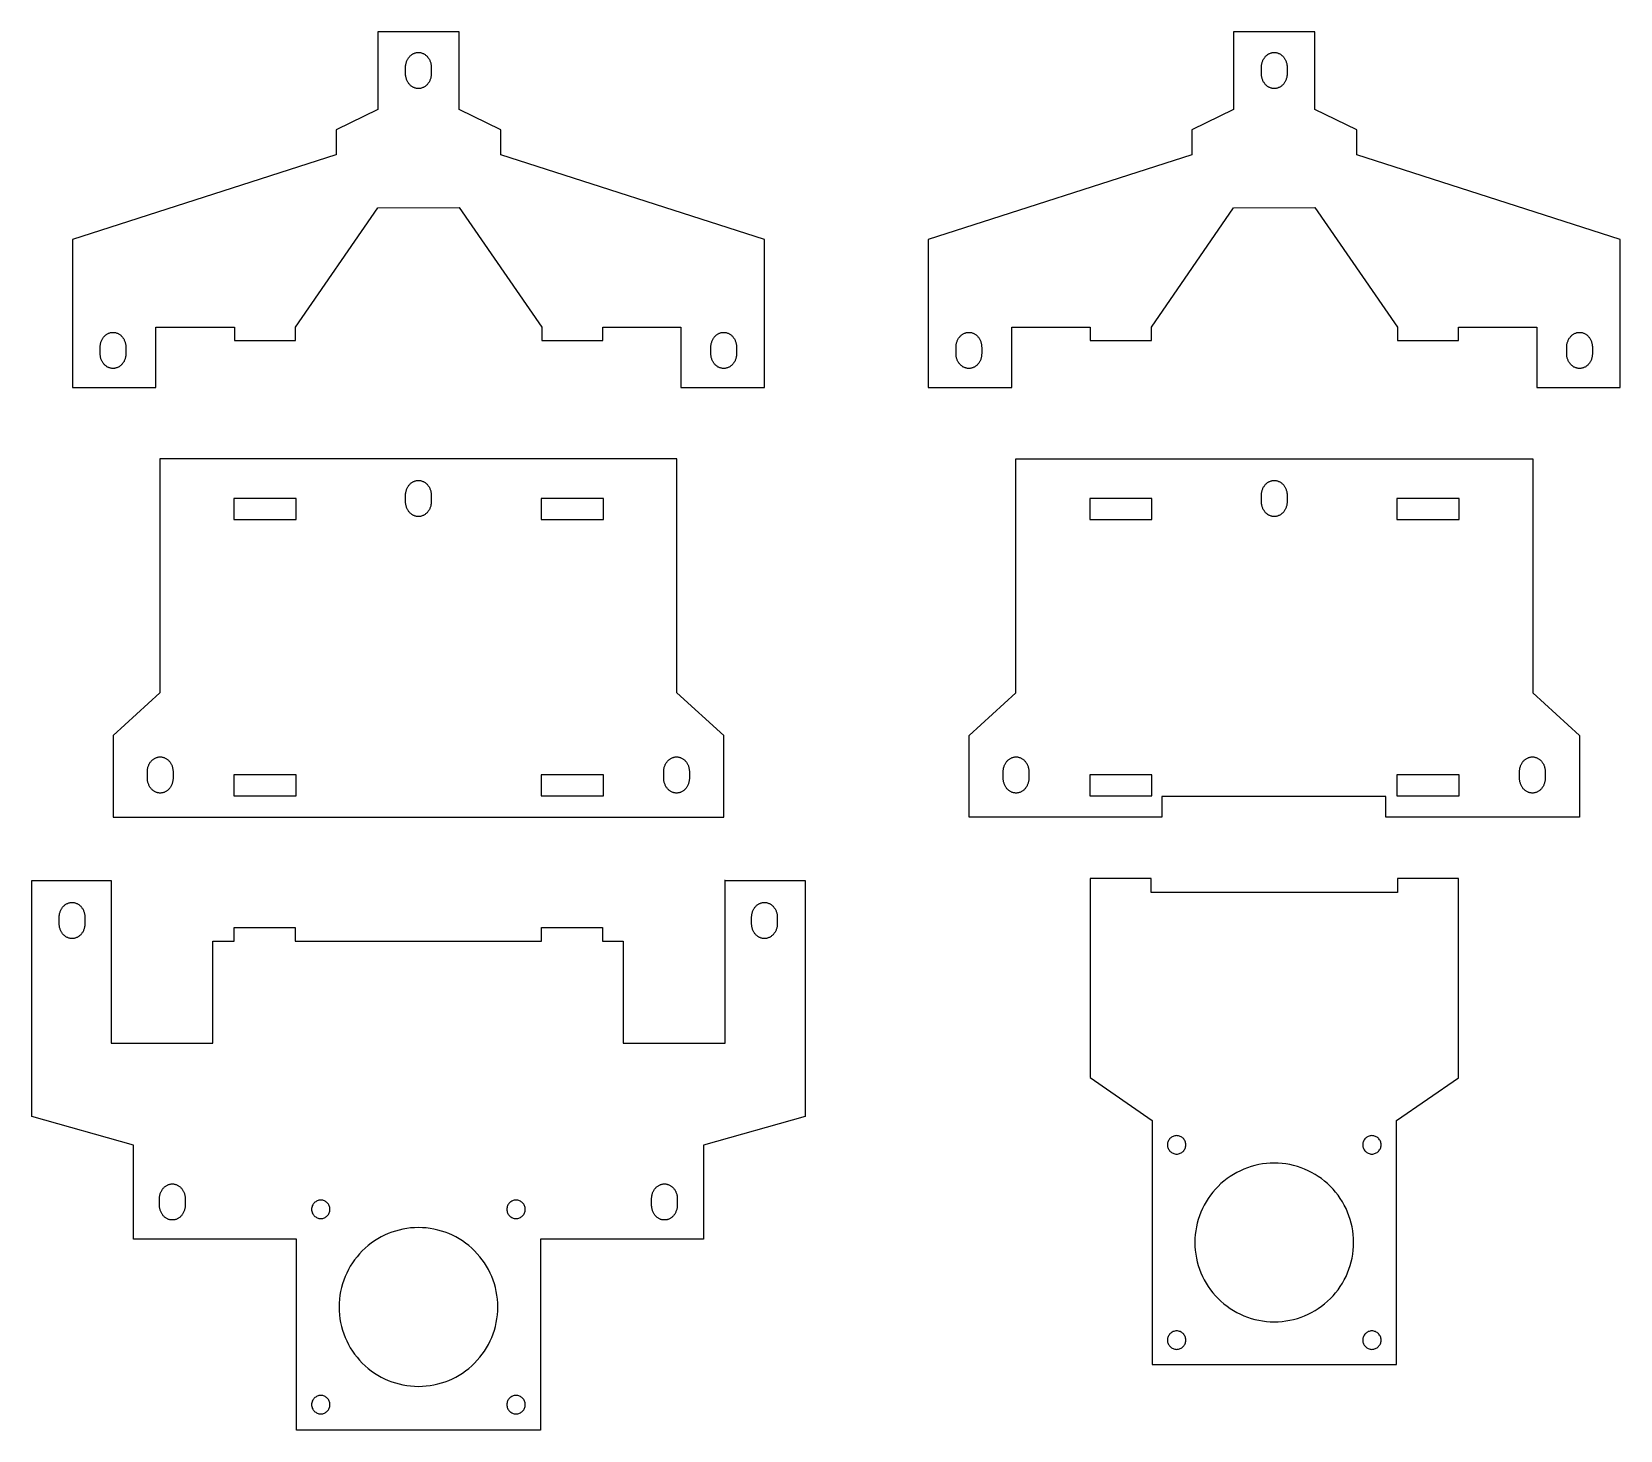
# Model space of a CAD drawing. Extents: x 169 to 761, y 293 to 637.
# Drawn here: x 370.9 to 761.2, y 293 to 636.5 of the extents above; entities that cross this region are included whole.
import ezdxf

# ---------------------------------------------------------------- set-up
doc = ezdxf.new("R2010")
doc.units = 0
doc.layers.add('CAMADA_1', color=7, linetype='CONTINUOUS')

msp = doc.modelspace()

# ---------------------------------------------------------------- linework, layer by layer
at = {"layer": 'CAMADA_1'}
for points in [[(530.41, 556.53), (530.41, 549.11), (550.91, 549.11), (550.91, 579.14), (550.91, 585.48), (486.17, 606.3), (486.16, 606.3), (486.16, 612.42), (475.91, 617.4), (475.91, 636.52), (455.91, 636.52), (455.91, 617.43), (445.66, 612.42), (445.66, 606.3), (445.65, 606.3), (380.91, 585.48), (380.91, 579.14), (380.91, 549.11), (401.41, 549.11), (401.41, 553.46), (401.41, 563.95), (420.71, 563.95), (420.71, 560.66), (435.71, 560.66), (435.71, 563.95), (455.91, 593.31), (475.91, 593.32), (496.21, 563.95), (496.21, 560.69), (511.21, 560.69), (511.21, 563.95), (530.41, 563.95)], [(740.68, 556.53), (740.68, 549.11), (761.18, 549.11), (761.18, 579.14), (761.18, 585.48), (696.44, 606.3), (696.43, 606.3), (696.43, 612.42), (686.18, 617.4), (686.18, 636.52), (666.18, 636.52), (666.18, 617.43), (655.93, 612.42), (655.93, 606.3), (655.92, 606.3), (591.18, 585.48), (591.18, 579.14), (591.18, 549.11), (611.68, 549.11), (611.68, 553.46), (611.68, 563.95), (630.98, 563.95), (630.98, 560.66), (645.98, 560.66), (645.98, 563.95), (666.18, 593.31), (686.18, 593.32), (706.48, 563.95), (706.48, 560.69), (721.48, 560.69), (721.48, 563.95), (740.68, 563.95)], [(462.76, 626.36), (462.76, 627.8), (462.76, 627.99), (462.77, 628.17), (462.79, 628.36), (462.82, 628.53), (462.86, 628.71), (462.9, 628.88), (462.95, 629.05), (463.01, 629.22), (463.07, 629.38), (463.14, 629.53), (463.21, 629.69), (463.3, 629.83), (463.38, 629.98), (463.48, 630.11), (463.58, 630.24), (463.68, 630.37), (463.79, 630.49), (463.9, 630.61), (464.02, 630.71), (464.15, 630.81), (464.27, 630.91), (464.41, 631), (464.54, 631.08), (464.68, 631.15), (464.83, 631.21), (464.97, 631.27), (465.12, 631.32), (465.27, 631.36), (465.43, 631.39), (465.59, 631.42), (465.75, 631.43), (465.91, 631.43), (466.07, 631.43), (466.23, 631.42), (466.39, 631.39), (466.54, 631.36), (466.7, 631.32), (466.85, 631.27), (466.99, 631.21), (467.13, 631.15), (467.27, 631.08), (467.41, 631), (467.54, 630.91), (467.67, 630.81), (467.79, 630.71), (467.91, 630.61), (468.03, 630.49), (468.14, 630.37), (468.24, 630.24), (468.34, 630.11), (468.43, 629.98), (468.52, 629.83), (468.6, 629.69), (468.68, 629.53), (468.75, 629.38), (468.81, 629.22), (468.87, 629.05), (468.92, 628.88), (468.96, 628.71), (468.99, 628.53), (469.02, 628.36), (469.04, 628.17), (469.05, 627.99), (469.06, 627.8), (469.06, 626.24), (469.06, 626.2), (469.05, 626.01), (469.04, 625.83), (469.02, 625.65), (468.99, 625.47), (468.96, 625.29), (468.92, 625.12), (468.87, 624.95), (468.81, 624.79), (468.75, 624.62), (468.68, 624.47), (468.6, 624.32), (468.52, 624.17), (468.43, 624.03), (468.34, 623.89), (468.24, 623.76), (468.14, 623.63), (468.03, 623.51), (467.91, 623.4), (467.79, 623.29), (467.67, 623.19), (467.54, 623.09), (467.41, 623.01), (467.27, 622.93), (467.13, 622.85), (466.99, 622.79), (466.85, 622.73), (466.7, 622.68), (466.54, 622.64), (466.39, 622.61), (466.23, 622.59), (466.07, 622.57), (465.91, 622.57), (465.75, 622.57), (465.59, 622.59), (465.43, 622.61), (465.27, 622.64), (465.12, 622.68), (464.97, 622.73), (464.83, 622.79), (464.68, 622.85), (464.54, 622.93), (464.41, 623.01), (464.27, 623.09), (464.15, 623.19), (464.02, 623.29), (463.9, 623.4), (463.79, 623.51), (463.68, 623.63), (463.58, 623.76), (463.48, 623.89), (463.38, 624.03), (463.3, 624.17), (463.21, 624.32), (463.14, 624.47), (463.07, 624.62), (463.01, 624.79), (462.95, 624.95), (462.9, 625.12), (462.86, 625.29), (462.82, 625.47), (462.79, 625.65), (462.77, 625.83), (462.76, 626.01), (462.76, 626.2)], [(673.03, 626.36), (673.03, 627.8), (673.03, 627.99), (673.05, 628.17), (673.07, 628.36), (673.09, 628.53), (673.13, 628.71), (673.17, 628.88), (673.22, 629.05), (673.28, 629.22), (673.34, 629.38), (673.41, 629.53), (673.49, 629.69), (673.57, 629.83), (673.66, 629.98), (673.75, 630.11), (673.85, 630.24), (673.95, 630.37), (674.06, 630.49), (674.18, 630.61), (674.3, 630.71), (674.42, 630.81), (674.55, 630.91), (674.68, 631), (674.81, 631.08), (674.95, 631.15), (675.1, 631.21), (675.24, 631.27), (675.39, 631.32), (675.55, 631.36), (675.7, 631.39), (675.86, 631.42), (676.02, 631.43), (676.18, 631.43), (676.34, 631.43), (676.5, 631.42), (676.66, 631.39), (676.81, 631.36), (676.97, 631.32), (677.12, 631.27), (677.26, 631.21), (677.41, 631.15), (677.55, 631.08), (677.68, 631), (677.81, 630.91), (677.94, 630.81), (678.06, 630.71), (678.18, 630.61), (678.3, 630.49), (678.41, 630.37), (678.51, 630.24), (678.61, 630.11), (678.7, 629.98), (678.79, 629.83), (678.87, 629.69), (678.95, 629.53), (679.02, 629.38), (679.08, 629.22), (679.14, 629.05), (679.19, 628.88), (679.23, 628.71), (679.27, 628.53), (679.29, 628.36), (679.31, 628.17), (679.33, 627.99), (679.33, 627.8), (679.33, 626.24), (679.33, 626.2), (679.33, 626.01), (679.31, 625.83), (679.29, 625.65), (679.27, 625.47), (679.23, 625.29), (679.19, 625.12), (679.14, 624.95), (679.08, 624.79), (679.02, 624.62), (678.95, 624.47), (678.87, 624.32), (678.79, 624.17), (678.7, 624.03), (678.61, 623.89), (678.51, 623.76), (678.41, 623.63), (678.3, 623.51), (678.18, 623.4), (678.06, 623.29), (677.94, 623.19), (677.81, 623.09), (677.68, 623.01), (677.55, 622.93), (677.41, 622.85), (677.26, 622.79), (677.12, 622.73), (676.97, 622.68), (676.81, 622.64), (676.66, 622.61), (676.5, 622.59), (676.34, 622.57), (676.18, 622.57), (676.02, 622.57), (675.86, 622.59), (675.7, 622.61), (675.55, 622.64), (675.39, 622.68), (675.24, 622.73), (675.1, 622.79), (674.95, 622.85), (674.81, 622.93), (674.68, 623.01), (674.55, 623.09), (674.42, 623.19), (674.3, 623.29), (674.18, 623.4), (674.06, 623.51), (673.95, 623.63), (673.85, 623.76), (673.75, 623.89), (673.66, 624.03), (673.57, 624.17), (673.49, 624.32), (673.41, 624.47), (673.34, 624.62), (673.28, 624.79), (673.22, 624.95), (673.17, 625.12), (673.13, 625.29), (673.09, 625.47), (673.07, 625.65), (673.05, 625.83), (673.03, 626.01), (673.03, 626.2)], [(387.73, 557.61), (387.72, 559.05), (387.73, 559.23), (387.74, 559.42), (387.76, 559.6), (387.79, 559.78), (387.82, 559.96), (387.87, 560.13), (387.91, 560.3), (387.97, 560.46), (388.03, 560.62), (388.1, 560.78), (388.18, 560.93), (388.26, 561.08), (388.35, 561.22), (388.44, 561.36), (388.54, 561.49), (388.65, 561.62), (388.76, 561.74), (388.87, 561.85), (388.99, 561.96), (389.11, 562.06), (389.24, 562.15), (389.37, 562.24), (389.51, 562.32), (389.65, 562.39), (389.79, 562.46), (389.94, 562.52), (390.09, 562.56), (390.24, 562.61), (390.39, 562.64), (390.55, 562.66), (390.71, 562.67), (390.87, 562.68), (391.04, 562.67), (391.2, 562.66), (391.35, 562.64), (391.51, 562.61), (391.66, 562.56), (391.81, 562.52), (391.96, 562.46), (392.1, 562.39), (392.24, 562.32), (392.38, 562.24), (392.51, 562.15), (392.63, 562.06), (392.76, 561.96), (392.88, 561.85), (392.99, 561.74), (393.1, 561.62), (393.21, 561.49), (393.3, 561.36), (393.4, 561.22), (393.49, 561.08), (393.57, 560.93), (393.64, 560.78), (393.71, 560.62), (393.78, 560.46), (393.83, 560.3), (393.88, 560.13), (393.92, 559.96), (393.96, 559.78), (393.99, 559.6), (394.01, 559.42), (394.02, 559.23), (394.02, 559.05), (394.02, 557.48), (394.02, 557.44), (394.02, 557.26), (394.01, 557.07), (393.99, 556.89), (393.96, 556.71), (393.92, 556.54), (393.88, 556.36), (393.83, 556.2), (393.78, 556.03), (393.71, 555.87), (393.64, 555.71), (393.57, 555.56), (393.49, 555.41), (393.4, 555.27), (393.3, 555.13), (393.21, 555), (393.1, 554.88), (392.99, 554.76), (392.88, 554.64), (392.76, 554.53), (392.63, 554.43), (392.51, 554.34), (392.38, 554.25), (392.24, 554.17), (392.1, 554.1), (391.96, 554.03), (391.81, 553.98), (391.66, 553.93), (391.51, 553.89), (391.35, 553.85), (391.2, 553.83), (391.04, 553.82), (390.87, 553.81), (390.71, 553.82), (390.55, 553.83), (390.39, 553.85), (390.24, 553.89), (390.09, 553.93), (389.94, 553.98), (389.79, 554.03), (389.65, 554.1), (389.51, 554.17), (389.37, 554.25), (389.24, 554.34), (389.11, 554.43), (388.99, 554.53), (388.87, 554.64), (388.76, 554.76), (388.65, 554.88), (388.54, 555), (388.44, 555.13), (388.35, 555.27), (388.26, 555.41), (388.18, 555.56), (388.1, 555.71), (388.03, 555.87), (387.97, 556.03), (387.91, 556.2), (387.87, 556.36), (387.82, 556.54), (387.79, 556.71), (387.76, 556.89), (387.74, 557.07), (387.73, 557.26), (387.72, 557.44)], [(537.77, 557.61), (537.77, 559.05), (537.77, 559.23), (537.78, 559.42), (537.8, 559.6), (537.83, 559.78), (537.87, 559.96), (537.91, 560.13), (537.96, 560.3), (538.02, 560.46), (538.08, 560.62), (538.15, 560.78), (538.22, 560.93), (538.31, 561.08), (538.39, 561.22), (538.49, 561.36), (538.59, 561.49), (538.69, 561.62), (538.8, 561.74), (538.91, 561.85), (539.03, 561.96), (539.16, 562.06), (539.28, 562.15), (539.42, 562.24), (539.55, 562.32), (539.69, 562.39), (539.83, 562.46), (539.98, 562.52), (540.13, 562.56), (540.28, 562.61), (540.44, 562.64), (540.6, 562.66), (540.76, 562.67), (540.92, 562.68), (541.08, 562.67), (541.24, 562.66), (541.4, 562.64), (541.55, 562.61), (541.7, 562.56), (541.85, 562.52), (542, 562.46), (542.14, 562.39), (542.28, 562.32), (542.42, 562.24), (542.55, 562.15), (542.68, 562.06), (542.8, 561.96), (542.92, 561.85), (543.04, 561.74), (543.15, 561.62), (543.25, 561.49), (543.35, 561.36), (543.44, 561.22), (543.53, 561.08), (543.61, 560.93), (543.69, 560.78), (543.76, 560.62), (543.82, 560.46), (543.88, 560.3), (543.93, 560.13), (543.97, 559.96), (544, 559.78), (544.03, 559.6), (544.05, 559.42), (544.06, 559.23), (544.07, 559.05), (544.07, 557.48), (544.07, 557.44), (544.06, 557.26), (544.05, 557.07), (544.03, 556.89), (544, 556.71), (543.97, 556.54), (543.93, 556.36), (543.88, 556.2), (543.82, 556.03), (543.76, 555.87), (543.69, 555.71), (543.61, 555.56), (543.53, 555.41), (543.44, 555.27), (543.35, 555.13), (543.25, 555), (543.15, 554.88), (543.04, 554.76), (542.92, 554.64), (542.8, 554.53), (542.68, 554.43), (542.55, 554.34), (542.42, 554.25), (542.28, 554.17), (542.14, 554.1), (542, 554.03), (541.85, 553.98), (541.7, 553.93), (541.55, 553.89), (541.4, 553.85), (541.24, 553.83), (541.08, 553.82), (540.92, 553.81), (540.76, 553.82), (540.6, 553.83), (540.44, 553.85), (540.28, 553.89), (540.13, 553.93), (539.98, 553.98), (539.83, 554.03), (539.69, 554.1), (539.55, 554.17), (539.42, 554.25), (539.28, 554.34), (539.16, 554.43), (539.03, 554.53), (538.91, 554.64), (538.8, 554.76), (538.69, 554.88), (538.59, 555), (538.49, 555.13), (538.39, 555.27), (538.31, 555.41), (538.22, 555.56), (538.15, 555.71), (538.08, 555.87), (538.02, 556.03), (537.96, 556.2), (537.91, 556.36), (537.87, 556.54), (537.83, 556.71), (537.8, 556.89), (537.78, 557.07), (537.77, 557.26), (537.77, 557.44)], [(598, 557.61), (598, 559.05), (598, 559.23), (598.01, 559.42), (598.03, 559.6), (598.06, 559.78), (598.09, 559.96), (598.14, 560.13), (598.19, 560.3), (598.24, 560.46), (598.31, 560.62), (598.38, 560.78), (598.45, 560.93), (598.53, 561.08), (598.62, 561.22), (598.71, 561.36), (598.81, 561.49), (598.92, 561.62), (599.03, 561.74), (599.14, 561.85), (599.26, 561.96), (599.38, 562.06), (599.51, 562.15), (599.64, 562.24), (599.78, 562.32), (599.92, 562.39), (600.06, 562.46), (600.21, 562.52), (600.36, 562.56), (600.51, 562.61), (600.67, 562.64), (600.82, 562.66), (600.98, 562.67), (601.15, 562.68), (601.31, 562.67), (601.47, 562.66), (601.63, 562.64), (601.78, 562.61), (601.93, 562.56), (602.08, 562.52), (602.23, 562.46), (602.37, 562.39), (602.51, 562.32), (602.65, 562.24), (602.78, 562.15), (602.91, 562.06), (603.03, 561.96), (603.15, 561.85), (603.26, 561.74), (603.37, 561.62), (603.48, 561.49), (603.58, 561.36), (603.67, 561.22), (603.76, 561.08), (603.84, 560.93), (603.92, 560.78), (603.98, 560.62), (604.05, 560.46), (604.1, 560.3), (604.15, 560.13), (604.2, 559.96), (604.23, 559.78), (604.26, 559.6), (604.28, 559.42), (604.29, 559.23), (604.3, 559.05), (604.3, 557.48), (604.3, 557.44), (604.29, 557.26), (604.28, 557.07), (604.26, 556.89), (604.23, 556.71), (604.2, 556.54), (604.15, 556.36), (604.1, 556.2), (604.05, 556.03), (603.98, 555.87), (603.92, 555.71), (603.84, 555.56), (603.76, 555.41), (603.67, 555.27), (603.58, 555.13), (603.48, 555), (603.37, 554.88), (603.26, 554.76), (603.15, 554.64), (603.03, 554.53), (602.91, 554.43), (602.78, 554.34), (602.65, 554.25), (602.51, 554.17), (602.37, 554.1), (602.23, 554.03), (602.08, 553.98), (601.93, 553.93), (601.78, 553.89), (601.63, 553.85), (601.47, 553.83), (601.31, 553.82), (601.15, 553.81), (600.98, 553.82), (600.82, 553.83), (600.67, 553.85), (600.51, 553.89), (600.36, 553.93), (600.21, 553.98), (600.06, 554.03), (599.92, 554.1), (599.78, 554.17), (599.64, 554.25), (599.51, 554.34), (599.38, 554.43), (599.26, 554.53), (599.14, 554.64), (599.03, 554.76), (598.92, 554.88), (598.81, 555), (598.71, 555.13), (598.62, 555.27), (598.53, 555.41), (598.45, 555.56), (598.38, 555.71), (598.31, 555.87), (598.24, 556.03), (598.19, 556.2), (598.14, 556.36), (598.09, 556.54), (598.06, 556.71), (598.03, 556.89), (598.01, 557.07), (598, 557.26), (598, 557.44)], [(748.04, 557.61), (748.04, 559.05), (748.04, 559.23), (748.06, 559.42), (748.08, 559.6), (748.1, 559.78), (748.14, 559.96), (748.18, 560.13), (748.23, 560.3), (748.29, 560.46), (748.35, 560.62), (748.42, 560.78), (748.5, 560.93), (748.58, 561.08), (748.67, 561.22), (748.76, 561.36), (748.86, 561.49), (748.96, 561.62), (749.07, 561.74), (749.19, 561.85), (749.3, 561.96), (749.43, 562.06), (749.56, 562.15), (749.69, 562.24), (749.82, 562.32), (749.96, 562.39), (750.11, 562.46), (750.25, 562.52), (750.4, 562.56), (750.55, 562.61), (750.71, 562.64), (750.87, 562.66), (751.03, 562.67), (751.19, 562.68), (751.35, 562.67), (751.51, 562.66), (751.67, 562.64), (751.82, 562.61), (751.98, 562.56), (752.13, 562.52), (752.27, 562.46), (752.42, 562.39), (752.56, 562.32), (752.69, 562.24), (752.82, 562.15), (752.95, 562.06), (753.07, 561.96), (753.19, 561.85), (753.31, 561.74), (753.42, 561.62), (753.52, 561.49), (753.62, 561.36), (753.71, 561.22), (753.8, 561.08), (753.88, 560.93), (753.96, 560.78), (754.03, 560.62), (754.09, 560.46), (754.15, 560.3), (754.2, 560.13), (754.24, 559.96), (754.28, 559.78), (754.3, 559.6), (754.32, 559.42), (754.34, 559.23), (754.34, 559.05), (754.34, 557.48), (754.34, 557.44), (754.34, 557.26), (754.32, 557.07), (754.3, 556.89), (754.28, 556.71), (754.24, 556.54), (754.2, 556.36), (754.15, 556.2), (754.09, 556.03), (754.03, 555.87), (753.96, 555.71), (753.88, 555.56), (753.8, 555.41), (753.71, 555.27), (753.62, 555.13), (753.52, 555), (753.42, 554.88), (753.31, 554.76), (753.19, 554.64), (753.07, 554.53), (752.95, 554.43), (752.82, 554.34), (752.69, 554.25), (752.56, 554.17), (752.42, 554.1), (752.27, 554.03), (752.13, 553.98), (751.98, 553.93), (751.82, 553.89), (751.67, 553.85), (751.51, 553.83), (751.35, 553.82), (751.19, 553.81), (751.03, 553.82), (750.87, 553.83), (750.71, 553.85), (750.55, 553.89), (750.4, 553.93), (750.25, 553.98), (750.11, 554.03), (749.96, 554.1), (749.82, 554.17), (749.69, 554.25), (749.56, 554.34), (749.43, 554.43), (749.3, 554.53), (749.19, 554.64), (749.07, 554.76), (748.96, 554.88), (748.86, 555), (748.76, 555.13), (748.67, 555.27), (748.58, 555.41), (748.5, 555.56), (748.42, 555.71), (748.35, 555.87), (748.29, 556.03), (748.23, 556.2), (748.18, 556.36), (748.14, 556.54), (748.1, 556.71), (748.08, 556.89), (748.06, 557.07), (748.04, 557.26), (748.04, 557.44)], [(438.29, 443.61), (493.29, 443.61), (540.91, 443.61), (540.91, 463.64), (529.41, 474.12), (529.41, 531.61), (402.41, 531.61), (402.41, 474.12), (390.91, 463.64), (390.91, 453.64), (390.91, 453.63), (390.91, 443.61)], [(601.18, 453.64), (601.18, 463.64), (612.68, 474.12), (612.68, 531.61), (739.68, 531.61), (739.68, 474.12), (751.18, 463.64), (751.18, 443.61), (703.56, 443.61), (703.56, 443.66), (703.56, 448.66), (648.56, 448.66), (648.56, 443.66), (648.56, 443.61), (601.18, 443.61), (601.18, 453.63)], [(462.76, 521.24), (462.76, 522.68), (462.76, 522.87), (462.77, 523.05), (462.79, 523.24), (462.82, 523.41), (462.86, 523.59), (462.9, 523.76), (462.95, 523.93), (463.01, 524.1), (463.07, 524.26), (463.14, 524.41), (463.21, 524.57), (463.3, 524.71), (463.38, 524.86), (463.48, 524.99), (463.58, 525.12), (463.68, 525.25), (463.79, 525.37), (463.9, 525.49), (464.02, 525.59), (464.15, 525.69), (464.27, 525.79), (464.41, 525.88), (464.54, 525.96), (464.68, 526.03), (464.83, 526.09), (464.97, 526.15), (465.12, 526.2), (465.27, 526.24), (465.43, 526.27), (465.59, 526.3), (465.75, 526.31), (465.91, 526.31), (466.07, 526.31), (466.23, 526.3), (466.39, 526.27), (466.54, 526.24), (466.7, 526.2), (466.85, 526.15), (466.99, 526.09), (467.13, 526.03), (467.27, 525.96), (467.41, 525.88), (467.54, 525.79), (467.67, 525.69), (467.79, 525.59), (467.91, 525.49), (468.03, 525.37), (468.14, 525.25), (468.24, 525.12), (468.34, 524.99), (468.43, 524.86), (468.52, 524.71), (468.6, 524.57), (468.68, 524.41), (468.75, 524.26), (468.81, 524.1), (468.87, 523.93), (468.92, 523.76), (468.96, 523.59), (468.99, 523.41), (469.02, 523.24), (469.04, 523.05), (469.05, 522.87), (469.06, 522.68), (469.06, 521.12), (469.06, 521.08), (469.05, 520.89), (469.04, 520.71), (469.02, 520.53), (468.99, 520.35), (468.96, 520.17), (468.92, 520), (468.87, 519.83), (468.81, 519.67), (468.75, 519.5), (468.68, 519.35), (468.6, 519.2), (468.52, 519.05), (468.43, 518.91), (468.34, 518.77), (468.24, 518.64), (468.14, 518.51), (468.03, 518.39), (467.91, 518.28), (467.79, 518.17), (467.67, 518.07), (467.54, 517.97), (467.41, 517.89), (467.27, 517.81), (467.13, 517.73), (466.99, 517.67), (466.85, 517.61), (466.7, 517.56), (466.54, 517.52), (466.39, 517.49), (466.23, 517.47), (466.07, 517.45), (465.91, 517.45), (465.75, 517.45), (465.59, 517.47), (465.43, 517.49), (465.27, 517.52), (465.12, 517.56), (464.97, 517.61), (464.83, 517.67), (464.68, 517.73), (464.54, 517.81), (464.41, 517.89), (464.27, 517.97), (464.15, 518.07), (464.02, 518.17), (463.9, 518.28), (463.79, 518.39), (463.68, 518.51), (463.58, 518.64), (463.48, 518.77), (463.38, 518.91), (463.3, 519.05), (463.21, 519.2), (463.14, 519.35), (463.07, 519.5), (463.01, 519.67), (462.95, 519.83), (462.9, 520), (462.86, 520.17), (462.82, 520.35), (462.79, 520.53), (462.77, 520.71), (462.76, 520.89), (462.76, 521.08)], [(673.03, 521.24), (673.03, 522.68), (673.03, 522.87), (673.05, 523.05), (673.07, 523.24), (673.09, 523.41), (673.13, 523.59), (673.17, 523.76), (673.22, 523.93), (673.28, 524.1), (673.34, 524.26), (673.41, 524.41), (673.49, 524.57), (673.57, 524.71), (673.66, 524.86), (673.75, 524.99), (673.85, 525.12), (673.95, 525.25), (674.06, 525.37), (674.18, 525.49), (674.3, 525.59), (674.42, 525.69), (674.55, 525.79), (674.68, 525.88), (674.81, 525.96), (674.95, 526.03), (675.1, 526.09), (675.24, 526.15), (675.39, 526.2), (675.55, 526.24), (675.7, 526.27), (675.86, 526.3), (676.02, 526.31), (676.18, 526.31), (676.34, 526.31), (676.5, 526.3), (676.66, 526.27), (676.81, 526.24), (676.97, 526.2), (677.12, 526.15), (677.26, 526.09), (677.41, 526.03), (677.55, 525.96), (677.68, 525.88), (677.81, 525.79), (677.94, 525.69), (678.06, 525.59), (678.18, 525.49), (678.3, 525.37), (678.41, 525.25), (678.51, 525.12), (678.61, 524.99), (678.7, 524.86), (678.79, 524.71), (678.87, 524.57), (678.95, 524.41), (679.02, 524.26), (679.08, 524.1), (679.14, 523.93), (679.19, 523.76), (679.23, 523.59), (679.27, 523.41), (679.29, 523.24), (679.31, 523.05), (679.33, 522.87), (679.33, 522.68), (679.33, 521.12), (679.33, 521.08), (679.33, 520.89), (679.31, 520.71), (679.29, 520.53), (679.27, 520.35), (679.23, 520.17), (679.19, 520), (679.14, 519.83), (679.08, 519.67), (679.02, 519.5), (678.95, 519.35), (678.87, 519.2), (678.79, 519.05), (678.7, 518.91), (678.61, 518.77), (678.51, 518.64), (678.41, 518.51), (678.3, 518.39), (678.18, 518.28), (678.06, 518.17), (677.94, 518.07), (677.81, 517.97), (677.68, 517.89), (677.55, 517.81), (677.41, 517.73), (677.26, 517.67), (677.12, 517.61), (676.97, 517.56), (676.81, 517.52), (676.66, 517.49), (676.5, 517.47), (676.34, 517.45), (676.18, 517.45), (676.02, 517.45), (675.86, 517.47), (675.7, 517.49), (675.55, 517.52), (675.39, 517.56), (675.24, 517.61), (675.1, 517.67), (674.95, 517.73), (674.81, 517.81), (674.68, 517.89), (674.55, 517.97), (674.42, 518.07), (674.3, 518.17), (674.18, 518.28), (674.06, 518.39), (673.95, 518.51), (673.85, 518.64), (673.75, 518.77), (673.66, 518.91), (673.57, 519.05), (673.49, 519.2), (673.41, 519.35), (673.34, 519.5), (673.28, 519.67), (673.22, 519.83), (673.17, 520), (673.13, 520.17), (673.09, 520.35), (673.07, 520.53), (673.05, 520.71), (673.03, 520.89), (673.03, 521.08)], [(420.56, 516.7), (435.86, 516.7), (435.86, 521.9), (420.56, 521.9)], [(496.06, 516.7), (511.36, 516.7), (511.36, 521.9), (496.06, 521.9)], [(630.83, 516.7), (646.13, 516.7), (646.13, 521.9), (630.83, 521.9)], [(706.33, 516.7), (721.63, 516.7), (721.63, 521.9), (706.33, 521.9)], [(399.32, 453.32), (399.31, 454.76), (399.32, 454.95), (399.33, 455.14), (399.35, 455.32), (399.38, 455.5), (399.41, 455.67), (399.46, 455.84), (399.51, 456.01), (399.56, 456.18), (399.63, 456.34), (399.7, 456.5), (399.77, 456.65), (399.85, 456.79), (399.94, 456.94), (400.03, 457.07), (400.13, 457.21), (400.24, 457.33), (400.35, 457.45), (400.46, 457.57), (400.58, 457.67), (400.7, 457.78), (400.83, 457.87), (400.96, 457.96), (401.1, 458.04), (401.24, 458.11), (401.38, 458.18), (401.53, 458.23), (401.68, 458.28), (401.83, 458.32), (401.99, 458.35), (402.14, 458.38), (402.3, 458.39), (402.46, 458.4), (402.63, 458.39), (402.79, 458.38), (402.94, 458.35), (403.1, 458.32), (403.25, 458.28), (403.4, 458.23), (403.55, 458.18), (403.69, 458.11), (403.83, 458.04), (403.97, 457.96), (404.1, 457.87), (404.23, 457.78), (404.35, 457.67), (404.47, 457.57), (404.58, 457.45), (404.69, 457.33), (404.8, 457.21), (404.9, 457.07), (404.99, 456.94), (405.08, 456.79), (405.16, 456.65), (405.23, 456.5), (405.3, 456.34), (405.37, 456.18), (405.42, 456.01), (405.47, 455.84), (405.52, 455.67), (405.55, 455.5), (405.58, 455.32), (405.6, 455.14), (405.61, 454.95), (405.61, 454.76), (405.61, 453.2), (405.61, 453.16), (405.61, 452.97), (405.6, 452.79), (405.58, 452.61), (405.55, 452.43), (405.52, 452.25), (405.47, 452.08), (405.42, 451.91), (405.37, 451.75), (405.3, 451.59), (405.23, 451.43), (405.16, 451.28), (405.08, 451.13), (404.99, 450.99), (404.9, 450.85), (404.8, 450.72), (404.69, 450.59), (404.58, 450.47), (404.47, 450.36), (404.35, 450.25), (404.23, 450.15), (404.1, 450.05), (403.97, 449.97), (403.83, 449.89), (403.69, 449.81), (403.55, 449.75), (403.4, 449.69), (403.25, 449.64), (403.1, 449.6), (402.94, 449.57), (402.79, 449.55), (402.63, 449.53), (402.46, 449.53), (402.3, 449.53), (402.14, 449.55), (401.99, 449.57), (401.83, 449.6), (401.68, 449.64), (401.53, 449.69), (401.38, 449.75), (401.24, 449.81), (401.1, 449.89), (400.96, 449.97), (400.83, 450.05), (400.7, 450.15), (400.58, 450.25), (400.46, 450.36), (400.35, 450.47), (400.24, 450.59), (400.13, 450.72), (400.03, 450.85), (399.94, 450.99), (399.85, 451.13), (399.77, 451.28), (399.7, 451.43), (399.63, 451.59), (399.56, 451.75), (399.51, 451.91), (399.46, 452.08), (399.41, 452.25), (399.38, 452.43), (399.35, 452.61), (399.33, 452.79), (399.32, 452.97), (399.31, 453.16)], [(526.18, 453.32), (526.18, 454.76), (526.18, 454.95), (526.19, 455.14), (526.21, 455.32), (526.24, 455.5), (526.28, 455.67), (526.32, 455.84), (526.37, 456.01), (526.42, 456.18), (526.49, 456.34), (526.56, 456.5), (526.63, 456.65), (526.71, 456.79), (526.8, 456.94), (526.9, 457.07), (526.99, 457.21), (527.1, 457.33), (527.21, 457.45), (527.32, 457.57), (527.44, 457.67), (527.57, 457.78), (527.69, 457.87), (527.82, 457.96), (527.96, 458.04), (528.1, 458.11), (528.24, 458.18), (528.39, 458.23), (528.54, 458.28), (528.69, 458.32), (528.85, 458.35), (529, 458.38), (529.16, 458.39), (529.33, 458.4), (529.49, 458.39), (529.65, 458.38), (529.81, 458.35), (529.96, 458.32), (530.11, 458.28), (530.26, 458.23), (530.41, 458.18), (530.55, 458.11), (530.69, 458.04), (530.83, 457.96), (530.96, 457.87), (531.09, 457.78), (531.21, 457.67), (531.33, 457.57), (531.44, 457.45), (531.55, 457.33), (531.66, 457.21), (531.76, 457.07), (531.85, 456.94), (531.94, 456.79), (532.02, 456.65), (532.1, 456.5), (532.17, 456.34), (532.23, 456.18), (532.29, 456.01), (532.33, 455.84), (532.38, 455.67), (532.41, 455.5), (532.44, 455.32), (532.46, 455.14), (532.47, 454.95), (532.48, 454.76), (532.48, 453.2), (532.48, 453.16), (532.47, 452.97), (532.46, 452.79), (532.44, 452.61), (532.41, 452.43), (532.38, 452.25), (532.33, 452.08), (532.29, 451.91), (532.23, 451.75), (532.17, 451.59), (532.1, 451.43), (532.02, 451.28), (531.94, 451.13), (531.85, 450.99), (531.76, 450.85), (531.66, 450.72), (531.55, 450.59), (531.44, 450.47), (531.33, 450.36), (531.21, 450.25), (531.09, 450.15), (530.96, 450.05), (530.83, 449.97), (530.69, 449.89), (530.55, 449.81), (530.41, 449.75), (530.26, 449.69), (530.11, 449.64), (529.96, 449.6), (529.81, 449.57), (529.65, 449.55), (529.49, 449.53), (529.33, 449.53), (529.16, 449.53), (529, 449.55), (528.85, 449.57), (528.69, 449.6), (528.54, 449.64), (528.39, 449.69), (528.24, 449.75), (528.1, 449.81), (527.96, 449.89), (527.82, 449.97), (527.69, 450.05), (527.57, 450.15), (527.44, 450.25), (527.32, 450.36), (527.21, 450.47), (527.1, 450.59), (526.99, 450.72), (526.9, 450.85), (526.8, 450.99), (526.71, 451.13), (526.63, 451.28), (526.56, 451.43), (526.49, 451.59), (526.42, 451.75), (526.37, 451.91), (526.32, 452.08), (526.28, 452.25), (526.24, 452.43), (526.21, 452.61), (526.19, 452.79), (526.18, 452.97), (526.18, 453.16)], [(609.59, 453.32), (609.59, 454.76), (609.59, 454.95), (609.6, 455.14), (609.62, 455.32), (609.65, 455.5), (609.69, 455.67), (609.73, 455.84), (609.78, 456.01), (609.83, 456.18), (609.9, 456.34), (609.97, 456.5), (610.04, 456.65), (610.12, 456.79), (610.21, 456.94), (610.31, 457.07), (610.41, 457.21), (610.51, 457.33), (610.62, 457.45), (610.73, 457.57), (610.85, 457.67), (610.98, 457.78), (611.1, 457.87), (611.24, 457.96), (611.37, 458.04), (611.51, 458.11), (611.65, 458.18), (611.8, 458.23), (611.95, 458.28), (612.1, 458.32), (612.26, 458.35), (612.41, 458.38), (612.57, 458.39), (612.74, 458.4), (612.9, 458.39), (613.06, 458.38), (613.22, 458.35), (613.37, 458.32), (613.52, 458.28), (613.67, 458.23), (613.82, 458.18), (613.96, 458.11), (614.1, 458.04), (614.24, 457.96), (614.37, 457.87), (614.5, 457.78), (614.62, 457.67), (614.74, 457.57), (614.85, 457.45), (614.96, 457.33), (615.07, 457.21), (615.17, 457.07), (615.26, 456.94), (615.35, 456.79), (615.43, 456.65), (615.51, 456.5), (615.58, 456.34), (615.64, 456.18), (615.7, 456.01), (615.75, 455.84), (615.79, 455.67), (615.82, 455.5), (615.85, 455.32), (615.87, 455.14), (615.88, 454.95), (615.89, 454.76), (615.89, 453.2), (615.89, 453.16), (615.88, 452.97), (615.87, 452.79), (615.85, 452.61), (615.82, 452.43), (615.79, 452.25), (615.75, 452.08), (615.7, 451.91), (615.64, 451.75), (615.58, 451.59), (615.51, 451.43), (615.43, 451.28), (615.35, 451.13), (615.26, 450.99), (615.17, 450.85), (615.07, 450.72), (614.96, 450.59), (614.85, 450.47), (614.74, 450.36), (614.62, 450.25), (614.5, 450.15), (614.37, 450.05), (614.24, 449.97), (614.1, 449.89), (613.96, 449.81), (613.82, 449.75), (613.67, 449.69), (613.52, 449.64), (613.37, 449.6), (613.22, 449.57), (613.06, 449.55), (612.9, 449.53), (612.74, 449.53), (612.57, 449.53), (612.41, 449.55), (612.26, 449.57), (612.1, 449.6), (611.95, 449.64), (611.8, 449.69), (611.65, 449.75), (611.51, 449.81), (611.37, 449.89), (611.24, 449.97), (611.1, 450.05), (610.98, 450.15), (610.85, 450.25), (610.73, 450.36), (610.62, 450.47), (610.51, 450.59), (610.41, 450.72), (610.31, 450.85), (610.21, 450.99), (610.12, 451.13), (610.04, 451.28), (609.97, 451.43), (609.9, 451.59), (609.83, 451.75), (609.78, 451.91), (609.73, 452.08), (609.69, 452.25), (609.65, 452.43), (609.62, 452.61), (609.6, 452.79), (609.59, 452.97), (609.59, 453.16)], [(736.45, 453.32), (736.45, 454.76), (736.45, 454.95), (736.46, 455.14), (736.48, 455.32), (736.51, 455.5), (736.55, 455.67), (736.59, 455.84), (736.64, 456.01), (736.7, 456.18), (736.76, 456.34), (736.83, 456.5), (736.9, 456.65), (736.99, 456.79), (737.07, 456.94), (737.17, 457.07), (737.27, 457.21), (737.37, 457.33), (737.48, 457.45), (737.59, 457.57), (737.71, 457.67), (737.84, 457.78), (737.96, 457.87), (738.1, 457.96), (738.23, 458.04), (738.37, 458.11), (738.52, 458.18), (738.66, 458.23), (738.81, 458.28), (738.96, 458.32), (739.12, 458.35), (739.28, 458.38), (739.44, 458.39), (739.6, 458.4), (739.76, 458.39), (739.92, 458.38), (740.08, 458.35), (740.23, 458.32), (740.39, 458.28), (740.53, 458.23), (740.68, 458.18), (740.82, 458.11), (740.96, 458.04), (741.1, 457.96), (741.23, 457.87), (741.36, 457.78), (741.48, 457.67), (741.6, 457.57), (741.72, 457.45), (741.83, 457.33), (741.93, 457.21), (742.03, 457.07), (742.12, 456.94), (742.21, 456.79), (742.29, 456.65), (742.37, 456.5), (742.44, 456.34), (742.5, 456.18), (742.56, 456.01), (742.61, 455.84), (742.65, 455.67), (742.68, 455.5), (742.71, 455.32), (742.73, 455.14), (742.74, 454.95), (742.75, 454.76), (742.75, 453.2), (742.75, 453.16), (742.74, 452.97), (742.73, 452.79), (742.71, 452.61), (742.68, 452.43), (742.65, 452.25), (742.61, 452.08), (742.56, 451.91), (742.5, 451.75), (742.44, 451.59), (742.37, 451.43), (742.29, 451.28), (742.21, 451.13), (742.12, 450.99), (742.03, 450.85), (741.93, 450.72), (741.83, 450.59), (741.72, 450.47), (741.6, 450.36), (741.48, 450.25), (741.36, 450.15), (741.23, 450.05), (741.1, 449.97), (740.96, 449.89), (740.82, 449.81), (740.68, 449.75), (740.53, 449.69), (740.39, 449.64), (740.23, 449.6), (740.08, 449.57), (739.92, 449.55), (739.76, 449.53), (739.6, 449.53), (739.44, 449.53), (739.28, 449.55), (739.12, 449.57), (738.96, 449.6), (738.81, 449.64), (738.66, 449.69), (738.52, 449.75), (738.37, 449.81), (738.23, 449.89), (738.1, 449.97), (737.96, 450.05), (737.84, 450.15), (737.71, 450.25), (737.59, 450.36), (737.48, 450.47), (737.37, 450.59), (737.27, 450.72), (737.17, 450.85), (737.07, 450.99), (736.99, 451.13), (736.9, 451.28), (736.83, 451.43), (736.76, 451.59), (736.7, 451.75), (736.64, 451.91), (736.59, 452.08), (736.55, 452.25), (736.51, 452.43), (736.48, 452.61), (736.46, 452.79), (736.45, 452.97), (736.45, 453.16)], [(420.56, 448.82), (435.86, 448.82), (435.86, 454.02), (420.56, 454.02)], [(496.06, 448.82), (511.36, 448.82), (511.36, 454.02), (496.06, 454.02)], [(540.91, 453.63), (540.91, 453.64)], [(630.83, 448.82), (646.13, 448.82), (646.13, 454.02), (630.83, 454.02)], [(706.33, 448.82), (721.63, 448.82), (721.63, 454.02), (706.33, 454.02)], [(751.18, 453.63), (751.18, 453.64)], [(541.11, 428.08), (560.91, 428.08), (560.91, 370.05), (535.91, 363.05), (535.91, 339.97), (495.91, 339.97), (495.91, 297.01), (495.91, 293.01), (435.91, 293.01), (435.91, 297.01), (435.91, 339.97), (395.91, 339.97), (395.91, 363.05), (370.91, 370.05), (370.91, 428.08), (390.41, 428.08), (390.41, 428.08), (390.41, 388.08), (415.41, 388.08), (415.41, 413.12), (420.66, 413.12), (420.66, 414.79), (420.66, 416.46), (435.66, 416.46), (435.66, 413.12), (496.16, 413.12), (496.16, 416.46), (511.16, 416.46), (511.16, 413.12), (516.25, 413.12), (516.25, 388.08), (541.25, 388.08), (541.25, 428.08)], [(630.93, 426.82), (630.93, 379.65), (646.18, 369.13), (646.18, 309.13), (706.18, 309.13), (706.18, 369.13), (721.43, 379.6), (721.43, 428.57), (706.43, 428.57), (706.43, 425.07), (645.93, 425.07), (645.93, 428.57), (630.93, 428.57)], [(377.66, 417.58), (377.66, 419.02), (377.66, 419.21), (377.68, 419.39), (377.7, 419.58), (377.72, 419.75), (377.76, 419.93), (377.8, 420.1), (377.85, 420.27), (377.91, 420.44), (377.97, 420.6), (378.04, 420.75), (378.12, 420.91), (378.2, 421.05), (378.29, 421.2), (378.38, 421.33), (378.48, 421.46), (378.58, 421.59), (378.69, 421.71), (378.81, 421.83), (378.93, 421.93), (379.05, 422.03), (379.18, 422.13), (379.31, 422.22), (379.44, 422.3), (379.58, 422.37), (379.73, 422.43), (379.87, 422.49), (380.02, 422.54), (380.18, 422.58), (380.33, 422.61), (380.49, 422.64), (380.65, 422.65), (380.81, 422.65), (380.97, 422.65), (381.13, 422.64), (381.29, 422.61), (381.45, 422.58), (381.6, 422.54), (381.75, 422.49), (381.89, 422.43), (382.04, 422.37), (382.18, 422.3), (382.31, 422.22), (382.44, 422.13), (382.57, 422.03), (382.7, 421.93), (382.81, 421.83), (382.93, 421.71), (383.04, 421.59), (383.14, 421.46), (383.24, 421.33), (383.33, 421.2), (383.42, 421.05), (383.5, 420.91), (383.58, 420.75), (383.65, 420.6), (383.71, 420.44), (383.77, 420.27), (383.82, 420.1), (383.86, 419.93), (383.9, 419.75), (383.92, 419.58), (383.94, 419.39), (383.96, 419.21), (383.96, 419.02), (383.96, 417.46), (383.96, 417.42), (383.96, 417.23), (383.94, 417.05), (383.92, 416.87), (383.9, 416.69), (383.86, 416.51), (383.82, 416.34), (383.77, 416.17), (383.71, 416.01), (383.65, 415.84), (383.58, 415.69), (383.5, 415.54), (383.42, 415.39), (383.33, 415.25), (383.24, 415.11), (383.14, 414.98), (383.04, 414.85), (382.93, 414.73), (382.81, 414.62), (382.7, 414.51), (382.57, 414.41), (382.44, 414.31), (382.31, 414.23), (382.18, 414.15), (382.04, 414.07), (381.89, 414.01), (381.75, 413.95), (381.6, 413.9), (381.45, 413.86), (381.29, 413.83), (381.13, 413.81), (380.97, 413.79), (380.81, 413.79), (380.65, 413.79), (380.49, 413.81), (380.33, 413.83), (380.18, 413.86), (380.02, 413.9), (379.87, 413.95), (379.73, 414.01), (379.58, 414.07), (379.44, 414.15), (379.31, 414.23), (379.18, 414.31), (379.05, 414.41), (378.93, 414.51), (378.81, 414.62), (378.69, 414.73), (378.58, 414.85), (378.48, 414.98), (378.38, 415.11), (378.29, 415.25), (378.2, 415.39), (378.12, 415.54), (378.04, 415.69), (377.97, 415.84), (377.91, 416.01), (377.85, 416.17), (377.8, 416.34), (377.76, 416.51), (377.72, 416.69), (377.7, 416.87), (377.68, 417.05), (377.66, 417.23), (377.66, 417.42)], [(547.78, 417.58), (547.77, 419.02), (547.78, 419.21), (547.79, 419.39), (547.81, 419.58), (547.84, 419.75), (547.87, 419.93), (547.91, 420.1), (547.96, 420.27), (548.02, 420.44), (548.08, 420.6), (548.15, 420.75), (548.23, 420.91), (548.31, 421.05), (548.4, 421.2), (548.49, 421.33), (548.59, 421.46), (548.7, 421.59), (548.8, 421.71), (548.92, 421.83), (549.04, 421.93), (549.16, 422.03), (549.29, 422.13), (549.42, 422.22), (549.56, 422.3), (549.7, 422.37), (549.84, 422.43), (549.99, 422.49), (550.14, 422.54), (550.29, 422.58), (550.44, 422.61), (550.6, 422.64), (550.76, 422.65), (550.92, 422.65), (551.08, 422.65), (551.24, 422.64), (551.4, 422.61), (551.56, 422.58), (551.71, 422.54), (551.86, 422.49), (552.01, 422.43), (552.15, 422.37), (552.29, 422.3), (552.42, 422.22), (552.56, 422.13), (552.68, 422.03), (552.81, 421.93), (552.93, 421.83), (553.04, 421.71), (553.15, 421.59), (553.25, 421.46), (553.35, 421.33), (553.45, 421.2), (553.53, 421.05), (553.62, 420.91), (553.69, 420.75), (553.76, 420.6), (553.83, 420.44), (553.88, 420.27), (553.93, 420.1), (553.97, 419.93), (554.01, 419.75), (554.04, 419.58), (554.06, 419.39), (554.07, 419.21), (554.07, 419.02), (554.07, 417.46), (554.07, 417.42), (554.07, 417.23), (554.06, 417.05), (554.04, 416.87), (554.01, 416.69), (553.97, 416.51), (553.93, 416.34), (553.88, 416.17), (553.83, 416.01), (553.76, 415.84), (553.69, 415.69), (553.62, 415.54), (553.53, 415.39), (553.45, 415.25), (553.35, 415.11), (553.25, 414.98), (553.15, 414.85), (553.04, 414.73), (552.93, 414.62), (552.81, 414.51), (552.68, 414.41), (552.56, 414.31), (552.42, 414.23), (552.29, 414.15), (552.15, 414.07), (552.01, 414.01), (551.86, 413.95), (551.71, 413.9), (551.56, 413.86), (551.4, 413.83), (551.24, 413.81), (551.08, 413.79), (550.92, 413.79), (550.76, 413.79), (550.6, 413.81), (550.44, 413.83), (550.29, 413.86), (550.14, 413.9), (549.99, 413.95), (549.84, 414.01), (549.7, 414.07), (549.56, 414.15), (549.42, 414.23), (549.29, 414.31), (549.16, 414.41), (549.04, 414.51), (548.92, 414.62), (548.8, 414.73), (548.7, 414.85), (548.59, 414.98), (548.49, 415.11), (548.4, 415.25), (548.31, 415.39), (548.23, 415.54), (548.15, 415.69), (548.08, 415.84), (548.02, 416.01), (547.96, 416.17), (547.91, 416.34), (547.87, 416.51), (547.84, 416.69), (547.81, 416.87), (547.79, 417.05), (547.78, 417.23), (547.77, 417.42)], [(652.19, 365.38), (651.96, 365.36), (651.74, 365.33), (651.52, 365.27), (651.31, 365.2), (651.11, 365.1), (650.93, 364.99), (650.75, 364.86), (650.59, 364.71), (650.45, 364.55), (650.32, 364.38), (650.2, 364.19), (650.11, 363.99), (650.03, 363.79), (649.98, 363.57), (649.94, 363.34), (649.93, 363.11), (649.94, 362.88), (649.98, 362.66), (650.03, 362.44), (650.11, 362.23), (650.2, 362.03), (650.32, 361.85), (650.45, 361.67), (650.59, 361.51), (650.75, 361.37), (650.93, 361.24), (651.11, 361.12), (651.31, 361.03), (651.52, 360.95), (651.74, 360.9), (651.96, 360.86), (652.19, 360.85), (652.42, 360.86), (652.65, 360.9), (652.87, 360.95), (653.07, 361.03), (653.27, 361.12), (653.46, 361.24), (653.63, 361.37), (653.79, 361.51), (653.94, 361.67), (654.07, 361.85), (654.18, 362.03), (654.28, 362.23), (654.35, 362.44), (654.41, 362.66), (654.44, 362.88), (654.46, 363.11), (654.44, 363.34), (654.41, 363.57), (654.35, 363.79), (654.28, 363.99), (654.18, 364.19), (654.07, 364.38), (653.94, 364.55), (653.79, 364.71), (653.63, 364.86), (653.46, 364.99), (653.27, 365.1), (653.07, 365.2), (652.87, 365.27), (652.65, 365.33), (652.42, 365.36)], [(700.17, 365.38), (699.94, 365.36), (699.71, 365.33), (699.49, 365.27), (699.29, 365.2), (699.09, 365.1), (698.9, 364.99), (698.73, 364.86), (698.57, 364.71), (698.42, 364.55), (698.29, 364.38), (698.18, 364.19), (698.08, 363.99), (698.01, 363.79), (697.95, 363.57), (697.92, 363.34), (697.9, 363.11), (697.92, 362.88), (697.95, 362.66), (698.01, 362.44), (698.08, 362.23), (698.18, 362.03), (698.29, 361.85), (698.42, 361.67), (698.57, 361.51), (698.73, 361.37), (698.9, 361.24), (699.09, 361.12), (699.29, 361.03), (699.49, 360.95), (699.71, 360.9), (699.94, 360.86), (700.17, 360.85), (700.4, 360.86), (700.62, 360.9), (700.84, 360.95), (701.05, 361.03), (701.25, 361.12), (701.43, 361.24), (701.61, 361.37), (701.77, 361.51), (701.91, 361.67), (702.04, 361.85), (702.16, 362.03), (702.25, 362.23), (702.33, 362.44), (702.38, 362.66), (702.42, 362.88), (702.43, 363.11), (702.42, 363.34), (702.38, 363.57), (702.33, 363.79), (702.25, 363.99), (702.16, 364.19), (702.04, 364.38), (701.91, 364.55), (701.77, 364.71), (701.61, 364.86), (701.43, 364.99), (701.25, 365.1), (701.05, 365.2), (700.84, 365.27), (700.62, 365.33), (700.4, 365.36)], [(402.3, 348.44), (402.3, 349.89), (402.3, 350.07), (402.31, 350.26), (402.33, 350.44), (402.36, 350.62), (402.4, 350.79), (402.44, 350.97), (402.49, 351.13), (402.55, 351.3), (402.61, 351.46), (402.68, 351.62), (402.75, 351.77), (402.84, 351.92), (402.92, 352.06), (403.02, 352.2), (403.12, 352.33), (403.22, 352.45), (403.33, 352.57), (403.44, 352.69), (403.56, 352.8), (403.69, 352.9), (403.81, 352.99), (403.95, 353.08), (404.08, 353.16), (404.22, 353.23), (404.37, 353.3), (404.51, 353.35), (404.66, 353.4), (404.81, 353.44), (404.97, 353.47), (405.13, 353.5), (405.29, 353.51), (405.45, 353.52), (405.61, 353.51), (405.77, 353.5), (405.93, 353.47), (406.08, 353.44), (406.24, 353.4), (406.39, 353.35), (406.53, 353.3), (406.67, 353.23), (406.81, 353.16), (406.95, 353.08), (407.08, 352.99), (407.21, 352.9), (407.33, 352.8), (407.45, 352.69), (407.57, 352.57), (407.68, 352.45), (407.78, 352.33), (407.88, 352.2), (407.97, 352.06), (408.06, 351.92), (408.14, 351.77), (408.22, 351.62), (408.29, 351.46), (408.35, 351.3), (408.41, 351.13), (408.46, 350.97), (408.5, 350.79), (408.53, 350.62), (408.56, 350.44), (408.58, 350.26), (408.59, 350.07), (408.6, 349.89), (408.6, 348.32), (408.6, 348.28), (408.59, 348.09), (408.58, 347.91), (408.56, 347.73), (408.53, 347.55), (408.5, 347.37), (408.46, 347.2), (408.41, 347.03), (408.35, 346.87), (408.29, 346.71), (408.22, 346.55), (408.14, 346.4), (408.06, 346.25), (407.97, 346.11), (407.88, 345.97), (407.78, 345.84), (407.68, 345.71), (407.57, 345.59), (407.45, 345.48), (407.33, 345.37), (407.21, 345.27), (407.08, 345.18), (406.95, 345.09), (406.81, 345.01), (406.67, 344.94), (406.53, 344.87), (406.39, 344.81), (406.24, 344.76), (406.08, 344.72), (405.93, 344.69), (405.77, 344.67), (405.61, 344.65), (405.45, 344.65), (405.29, 344.65), (405.13, 344.67), (404.97, 344.69), (404.81, 344.72), (404.66, 344.76), (404.51, 344.81), (404.37, 344.87), (404.22, 344.94), (404.08, 345.01), (403.95, 345.09), (403.81, 345.18), (403.69, 345.27), (403.56, 345.37), (403.44, 345.48), (403.33, 345.59), (403.22, 345.71), (403.12, 345.84), (403.02, 345.97), (402.92, 346.11), (402.84, 346.25), (402.75, 346.4), (402.68, 346.55), (402.61, 346.71), (402.55, 346.87), (402.49, 347.03), (402.44, 347.2), (402.4, 347.37), (402.36, 347.55), (402.33, 347.73), (402.31, 347.91), (402.3, 348.09), (402.3, 348.28)], [(523.21, 348.44), (523.21, 349.89), (523.21, 350.07), (523.22, 350.26), (523.24, 350.44), (523.27, 350.62), (523.3, 350.79), (523.35, 350.97), (523.4, 351.13), (523.45, 351.3), (523.52, 351.46), (523.59, 351.62), (523.66, 351.77), (523.74, 351.92), (523.83, 352.06), (523.92, 352.2), (524.02, 352.33), (524.13, 352.45), (524.24, 352.57), (524.35, 352.69), (524.47, 352.8), (524.59, 352.9), (524.72, 352.99), (524.85, 353.08), (524.99, 353.16), (525.13, 353.23), (525.27, 353.3), (525.42, 353.35), (525.57, 353.4), (525.72, 353.44), (525.88, 353.47), (526.03, 353.5), (526.19, 353.51), (526.36, 353.52), (526.52, 353.51), (526.68, 353.5), (526.84, 353.47), (526.99, 353.44), (527.14, 353.4), (527.29, 353.35), (527.44, 353.3), (527.58, 353.23), (527.72, 353.16), (527.86, 353.08), (527.99, 352.99), (528.12, 352.9), (528.24, 352.8), (528.36, 352.69), (528.47, 352.57), (528.58, 352.45), (528.69, 352.33), (528.79, 352.2), (528.88, 352.06), (528.97, 351.92), (529.05, 351.77), (529.13, 351.62), (529.19, 351.46), (529.26, 351.3), (529.31, 351.13), (529.36, 350.97), (529.41, 350.79), (529.44, 350.62), (529.47, 350.44), (529.49, 350.26), (529.5, 350.07), (529.51, 349.89), (529.51, 348.32), (529.51, 348.28), (529.5, 348.09), (529.49, 347.91), (529.47, 347.73), (529.44, 347.55), (529.41, 347.37), (529.36, 347.2), (529.31, 347.03), (529.26, 346.87), (529.19, 346.71), (529.13, 346.55), (529.05, 346.4), (528.97, 346.25), (528.88, 346.11), (528.79, 345.97), (528.69, 345.84), (528.58, 345.71), (528.47, 345.59), (528.36, 345.48), (528.24, 345.37), (528.12, 345.27), (527.99, 345.18), (527.86, 345.09), (527.72, 345.01), (527.58, 344.94), (527.44, 344.87), (527.29, 344.81), (527.14, 344.76), (526.99, 344.72), (526.84, 344.69), (526.68, 344.67), (526.52, 344.65), (526.36, 344.65), (526.19, 344.65), (526.03, 344.67), (525.88, 344.69), (525.72, 344.72), (525.57, 344.76), (525.42, 344.81), (525.27, 344.87), (525.13, 344.94), (524.99, 345.01), (524.85, 345.09), (524.72, 345.18), (524.59, 345.27), (524.47, 345.37), (524.35, 345.48), (524.24, 345.59), (524.13, 345.71), (524.02, 345.84), (523.92, 345.97), (523.83, 346.11), (523.74, 346.25), (523.66, 346.4), (523.59, 346.55), (523.52, 346.71), (523.45, 346.87), (523.4, 347.03), (523.35, 347.2), (523.3, 347.37), (523.27, 347.55), (523.24, 347.73), (523.22, 347.91), (523.21, 348.09), (523.21, 348.28)], [(441.92, 349.53), (441.69, 349.51), (441.47, 349.48), (441.25, 349.42), (441.04, 349.35), (440.84, 349.25), (440.66, 349.14), (440.48, 349.01), (440.32, 348.86), (440.18, 348.7), (440.04, 348.53), (439.93, 348.34), (439.84, 348.14), (439.76, 347.94), (439.7, 347.72), (439.67, 347.49), (439.66, 347.26), (439.67, 347.03), (439.7, 346.81), (439.76, 346.59), (439.84, 346.38), (439.93, 346.18), (440.04, 346), (440.18, 345.82), (440.32, 345.66), (440.48, 345.52), (440.66, 345.39), (440.84, 345.27), (441.04, 345.18), (441.25, 345.1), (441.47, 345.05), (441.69, 345.01), (441.92, 345), (442.15, 345.01), (442.38, 345.05), (442.59, 345.1), (442.8, 345.18), (443, 345.27), (443.19, 345.39), (443.36, 345.52), (443.52, 345.66), (443.67, 345.82), (443.8, 346), (443.91, 346.18), (444.01, 346.38), (444.08, 346.59), (444.14, 346.81), (444.17, 347.03), (444.18, 347.26), (444.17, 347.49), (444.14, 347.72), (444.08, 347.94), (444.01, 348.14), (443.91, 348.34), (443.8, 348.53), (443.67, 348.7), (443.52, 348.86), (443.36, 349.01), (443.19, 349.14), (443, 349.25), (442.8, 349.35), (442.59, 349.42), (442.38, 349.48), (442.15, 349.51)], [(489.9, 349.53), (489.66, 349.51), (489.44, 349.48), (489.22, 349.42), (489.01, 349.35), (488.82, 349.25), (488.63, 349.14), (488.46, 349.01), (488.3, 348.86), (488.15, 348.7), (488.02, 348.53), (487.91, 348.34), (487.81, 348.14), (487.73, 347.94), (487.68, 347.72), (487.64, 347.49), (487.63, 347.26), (487.64, 347.03), (487.68, 346.81), (487.73, 346.59), (487.81, 346.38), (487.91, 346.18), (488.02, 346), (488.15, 345.82), (488.3, 345.66), (488.46, 345.52), (488.63, 345.39), (488.82, 345.27), (489.01, 345.18), (489.22, 345.1), (489.44, 345.05), (489.66, 345.01), (489.9, 345), (490.13, 345.01), (490.35, 345.05), (490.57, 345.1), (490.78, 345.18), (490.97, 345.27), (491.16, 345.39), (491.33, 345.52), (491.5, 345.66), (491.64, 345.82), (491.77, 346), (491.89, 346.18), (491.98, 346.38), (492.06, 346.59), (492.11, 346.81), (492.15, 347.03), (492.16, 347.26), (492.15, 347.49), (492.11, 347.72), (492.06, 347.94), (491.98, 348.14), (491.89, 348.34), (491.77, 348.53), (491.64, 348.7), (491.5, 348.86), (491.33, 349.01), (491.16, 349.14), (490.97, 349.25), (490.78, 349.35), (490.57, 349.42), (490.35, 349.48), (490.13, 349.51)], [(652.19, 317.4), (651.96, 317.39), (651.74, 317.36), (651.52, 317.3), (651.31, 317.22), (651.11, 317.13), (650.93, 317.02), (650.75, 316.88), (650.59, 316.74), (650.45, 316.58), (650.32, 316.4), (650.2, 316.22), (650.11, 316.02), (650.03, 315.81), (649.98, 315.59), (649.94, 315.37), (649.93, 315.14), (649.94, 314.91), (649.98, 314.68), (650.03, 314.47), (650.11, 314.26), (650.2, 314.06), (650.32, 313.87), (650.45, 313.7), (650.59, 313.54), (650.75, 313.39), (650.93, 313.26), (651.11, 313.15), (651.31, 313.05), (651.52, 312.98), (651.74, 312.92), (651.96, 312.89), (652.19, 312.88), (652.42, 312.89), (652.65, 312.92), (652.87, 312.98), (653.07, 313.05), (653.27, 313.15), (653.46, 313.26), (653.63, 313.39), (653.79, 313.54), (653.94, 313.7), (654.07, 313.87), (654.18, 314.06), (654.28, 314.26), (654.35, 314.47), (654.41, 314.68), (654.44, 314.91), (654.46, 315.14), (654.44, 315.37), (654.41, 315.59), (654.35, 315.81), (654.28, 316.02), (654.18, 316.22), (654.07, 316.4), (653.94, 316.58), (653.79, 316.74), (653.63, 316.88), (653.46, 317.02), (653.27, 317.13), (653.07, 317.22), (652.87, 317.3), (652.65, 317.36), (652.42, 317.39)], [(700.17, 317.4), (699.94, 317.39), (699.71, 317.36), (699.49, 317.3), (699.29, 317.22), (699.09, 317.13), (698.9, 317.02), (698.73, 316.88), (698.57, 316.74), (698.42, 316.58), (698.29, 316.4), (698.18, 316.22), (698.08, 316.02), (698.01, 315.81), (697.95, 315.59), (697.92, 315.37), (697.9, 315.14), (697.92, 314.91), (697.95, 314.68), (698.01, 314.47), (698.08, 314.26), (698.18, 314.06), (698.29, 313.87), (698.42, 313.7), (698.57, 313.54), (698.73, 313.39), (698.9, 313.26), (699.09, 313.15), (699.29, 313.05), (699.49, 312.98), (699.71, 312.92), (699.94, 312.89), (700.17, 312.88), (700.4, 312.89), (700.62, 312.92), (700.84, 312.98), (701.05, 313.05), (701.25, 313.15), (701.43, 313.26), (701.61, 313.39), (701.77, 313.54), (701.91, 313.7), (702.04, 313.87), (702.16, 314.06), (702.25, 314.26), (702.33, 314.47), (702.38, 314.68), (702.42, 314.91), (702.43, 315.14), (702.42, 315.37), (702.38, 315.59), (702.33, 315.81), (702.25, 316.02), (702.16, 316.22), (702.04, 316.4), (701.91, 316.58), (701.77, 316.74), (701.61, 316.88), (701.43, 317.02), (701.25, 317.13), (701.05, 317.22), (700.84, 317.3), (700.62, 317.36), (700.4, 317.39)], [(441.92, 301.55), (441.69, 301.54), (441.47, 301.51), (441.25, 301.45), (441.04, 301.37), (440.84, 301.28), (440.66, 301.16), (440.48, 301.03), (440.32, 300.89), (440.18, 300.73), (440.04, 300.55), (439.93, 300.37), (439.84, 300.17), (439.76, 299.96), (439.7, 299.74), (439.67, 299.52), (439.66, 299.29), (439.67, 299.06), (439.7, 298.83), (439.76, 298.62), (439.84, 298.41), (439.93, 298.21), (440.04, 298.02), (440.18, 297.85), (440.32, 297.69), (440.48, 297.54), (440.66, 297.41), (440.84, 297.3), (441.04, 297.2), (441.25, 297.13), (441.47, 297.07), (441.69, 297.04), (441.92, 297.03), (442.15, 297.04), (442.38, 297.07), (442.59, 297.13), (442.8, 297.2), (443, 297.3), (443.19, 297.41), (443.36, 297.54), (443.52, 297.69), (443.67, 297.85), (443.8, 298.02), (443.91, 298.21), (444.01, 298.41), (444.08, 298.62), (444.14, 298.83), (444.17, 299.06), (444.18, 299.29), (444.17, 299.52), (444.14, 299.74), (444.08, 299.96), (444.01, 300.17), (443.91, 300.37), (443.8, 300.55), (443.67, 300.73), (443.52, 300.89), (443.36, 301.03), (443.19, 301.16), (443, 301.28), (442.8, 301.37), (442.59, 301.45), (442.38, 301.51), (442.15, 301.54)], [(489.9, 301.55), (489.66, 301.54), (489.44, 301.51), (489.22, 301.45), (489.01, 301.37), (488.82, 301.28), (488.63, 301.16), (488.46, 301.03), (488.3, 300.89), (488.15, 300.73), (488.02, 300.55), (487.91, 300.37), (487.81, 300.17), (487.73, 299.96), (487.68, 299.74), (487.64, 299.52), (487.63, 299.29), (487.64, 299.06), (487.68, 298.83), (487.73, 298.62), (487.81, 298.41), (487.91, 298.21), (488.02, 298.02), (488.15, 297.85), (488.3, 297.69), (488.46, 297.54), (488.63, 297.41), (488.82, 297.3), (489.01, 297.2), (489.22, 297.13), (489.44, 297.07), (489.66, 297.04), (489.9, 297.03), (490.13, 297.04), (490.35, 297.07), (490.57, 297.13), (490.78, 297.2), (490.97, 297.3), (491.16, 297.41), (491.33, 297.54), (491.5, 297.69), (491.64, 297.85), (491.77, 298.02), (491.89, 298.21), (491.98, 298.41), (492.06, 298.62), (492.11, 298.83), (492.15, 299.06), (492.16, 299.29), (492.15, 299.52), (492.11, 299.74), (492.06, 299.96), (491.98, 300.17), (491.89, 300.37), (491.77, 300.55), (491.64, 300.73), (491.5, 300.89), (491.33, 301.03), (491.16, 301.16), (490.97, 301.28), (490.78, 301.37), (490.57, 301.45), (490.35, 301.51), (490.13, 301.54)]]:
    msp.add_lwpolyline(points, close=True, dxfattribs=at)
for points in [[(676.18, 358.63, 0.414214), (656.68, 339.13, 0.414214), (676.18, 319.63, 0.414214), (695.68, 339.13, 0.414214)], [(465.91, 342.78, 0.414214), (446.41, 323.28, 0.414214), (465.91, 303.78, 0.414214), (485.41, 323.28, 0.414214)]]:
    msp.add_lwpolyline(points, format="xyb", close=True, dxfattribs=at)

doc.saveas('drawing.dxf')
